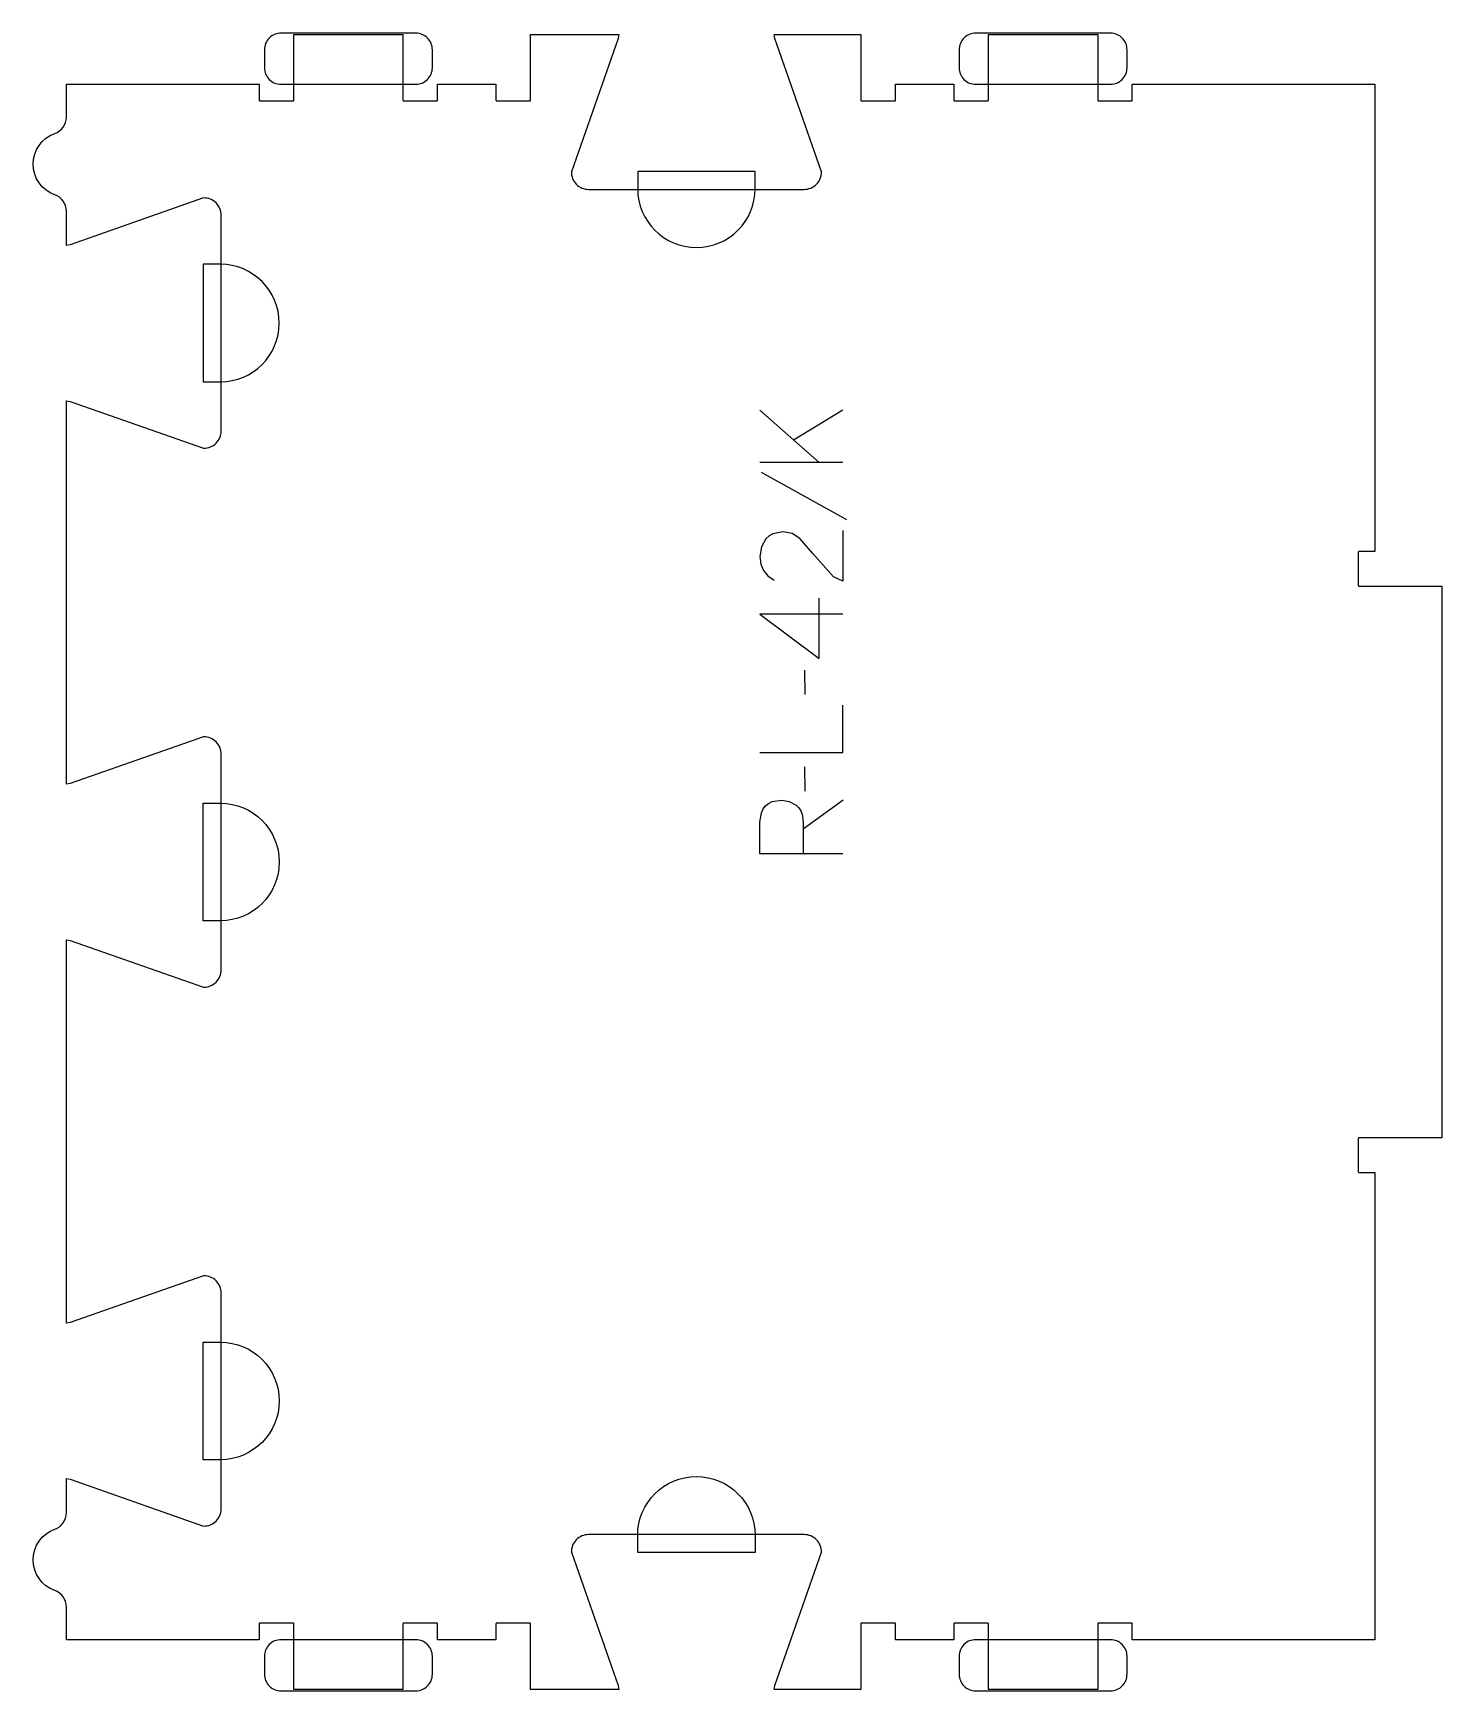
# Model space of a CAD drawing. Header units: millimetres. Extents: x -263 to 247, y -300 to 300.
import ezdxf

# ---------------------------------------------------------------- set-up
doc = ezdxf.new("R2010")
doc.units = ezdxf.units.MM
for name, color, linetype, true_color in [('1_ANYTOOL_1MMDEEP_LABELS_S', 2, 'Continuous', 0xffff00), ('4_ANYTOOL_CUTTHROUGH_OUTSI', 5, 'Continuous', 0x0000ff), ('5_ANYTOOL_HALF_MILL_9MM_IN', 3, 'Continuous', 0x00ff00)]:
    doc.layers.add(name, color=color, linetype=linetype, true_color=true_color)

msp = doc.modelspace()

# ---------------------------------------------------------------- linework, layer by layer
at = {"layer": '1_ANYTOOL_1MMDEEP_LABELS_S'}
for p, q in [((21.36, 144.47), (-0.03, 163.41)), ((29.97, 163.41), (12.15, 152.61)), ((29.97, 144.47), (-0.03, 144.47)), ((0.45, 141.04), (31.22, 123.86)), ((21.32, 73.63), (21.32, 95.4)), ((16.09, 69.34), (16.17, 60.56)), ((16.09, 34.46), (16.17, 25.67)), ((15.53, 12), (30.02, 22.46))]:
    msp.add_line(p, q, dxfattribs=at)
for points in [[(29.93, 119.83), (29.89, 101.53), (26.51, 103.09), (19.05, 111.56), (14.33, 117), (11.56, 118.77), (8.2, 119.36), (4.66, 118.73), (3.24, 117.93), (2.07, 116.83), (0.5, 113.97), (-0.03, 110.44), (0.29, 107.69), (1.25, 105.36), (2.84, 103.45), (5.07, 101.96)], [(29.97, 89.61), (-0.07, 89.66), (21.32, 73.63)], [(-0.03, 39.6), (29.97, 39.6), (29.97, 56.7)], [(29.97, 3), (-0.03, 3), (-0.03, 14.36), (0.46, 17.84), (1.08, 19.21), (1.93, 20.34), (3.04, 21.21), (4.39, 21.83), (7.82, 22.33), (10.53, 21.88), (13, 20.53), (14.04, 19.57), (14.79, 18.46), (15.26, 17.19), (15.45, 15.77), (15.53, 14.01), (15.53, 12), (15.53, 3.04)]]:
    msp.add_lwpolyline(points, dxfattribs=at)
at = {"layer": '4_ANYTOOL_CUTTHROUGH_OUTSI'}
msp.add_lwpolyline([(-250.91, 166.79), (-249.52, 166.56), (-201.25, 149.66, 0.419618), (-194.91, 155.9), (-194.91, 233.9, 0.419618), (-201.25, 240.14), (-249.53, 223.24), (-250.91, 223.01), (-250.91, 235.4, 0.317837), (-255.08, 241.3, -0.707107), (-255.08, 263.45, 0.317837), (-250.91, 269.35), (-250.91, 281.25), (-181.16, 281.25), (-181.16, 275.5, 0.414214), (-180.91, 275.25), (-168.91, 275.25, 0.414214), (-168.66, 275.5), (-168.66, 299.25), (-129.16, 299.25), (-129.16, 275.5, 0.414214), (-128.91, 275.25), (-116.91, 275.25, 0.414214), (-116.66, 275.5), (-116.66, 281.25), (-95.52, 281.25), (-95.52, 275.5, 0.414214), (-95.27, 275.25), (-83.27, 275.25, 0.414214), (-83.02, 275.5), (-83.02, 299.25), (-51.13, 299.25), (-51.36, 297.86), (-68.26, 249.58, 0.419618), (-62.02, 243.25), (15.98, 243.25, 0.419618), (22.21, 249.58), (5.31, 297.87), (5.08, 299.25), (36.48, 299.25), (36.48, 275.5, 0.414214), (36.73, 275.25), (48.73, 275.25, 0.414214), (48.98, 275.5), (48.98, 281.25), (70.11, 281.25), (70.11, 275.5, 0.414223), (70.36, 275.25), (82.36, 275.25, 0.414202), (82.61, 275.5), (82.61, 299.25), (122.11, 299.25), (122.11, 275.5, 0.414214), (122.36, 275.25), (134.36, 275.25, 0.414214), (134.61, 275.5), (134.61, 281.25), (222.36, 281.25), (222.36, 112.25), (216.61, 112.25, 0.414214), (216.36, 112), (216.36, 100, 0.414214), (216.61, 99.75), (246.59, 99.75), (246.59, -99.75), (216.61, -99.75, 0.414214), (216.36, -100), (216.36, -112, 0.414214), (216.61, -112.25), (222.36, -112.25), (222.36, -281.25), (134.61, -281.25), (134.61, -275.5, 0.414214), (134.36, -275.25), (122.36, -275.25, 0.414214), (122.11, -275.5), (122.11, -299.25), (82.61, -299.25), (82.61, -275.5, 0.414202), (82.36, -275.25), (70.36, -275.25, 0.414223), (70.11, -275.5), (70.11, -281.25), (48.98, -281.25), (48.98, -275.5, 0.414214), (48.73, -275.25), (36.73, -275.25, 0.414214), (36.48, -275.5), (36.48, -299.25), (5.08, -299.25), (5.32, -297.86), (22.21, -249.58, 0.419618), (15.98, -243.25), (-62.02, -243.25, 0.419618), (-68.26, -249.58), (-51.36, -297.87), (-51.13, -299.25), (-83.02, -299.25), (-83.02, -275.5, 0.414214), (-83.27, -275.25), (-95.27, -275.25, 0.414214), (-95.52, -275.5), (-95.52, -281.25), (-116.66, -281.25), (-116.66, -275.5, 0.414214), (-116.91, -275.25), (-128.91, -275.25, 0.414214), (-129.16, -275.5), (-129.16, -299.25), (-168.66, -299.25), (-168.66, -275.5, 0.414214), (-168.91, -275.25), (-180.91, -275.25, 0.414214), (-181.16, -275.5), (-181.16, -281.25), (-250.91, -281.25), (-250.91, -269.35, 0.317837), (-255.08, -263.45, -0.707107), (-255.08, -241.3, 0.317837), (-250.91, -235.4), (-250.91, -223.01), (-249.52, -223.24), (-201.25, -240.14, 0.419618), (-194.91, -233.9), (-194.91, -155.9, 0.419618), (-201.25, -149.66), (-249.53, -166.56), (-250.91, -166.79), (-250.91, -28.11), (-249.52, -28.34), (-201.25, -45.24, 0.419618), (-194.91, -39), (-194.91, 39, 0.419618), (-201.25, 45.24), (-249.53, 28.34), (-250.91, 28.11)], format="xyb", close=True, dxfattribs=at)
at = {"layer": '5_ANYTOOL_HALF_MILL_9MM_IN'}
for points in [[(-173.28, 299.75, 0.414214), (-179.28, 293.75), (-179.28, 287.25, 0.414214), (-173.28, 281.25), (-124.53, 281.25, 0.414214), (-118.53, 287.25), (-118.53, 293.75, 0.414214), (-124.53, 299.75)], [(77.98, 299.75, 0.414214), (71.98, 293.75), (71.98, 287.25, 0.414214), (77.98, 281.25), (126.73, 281.25, 0.414214), (132.73, 287.25), (132.73, 293.75, 0.414214), (126.73, 299.75)], [(-44.27, 243.5, 1), (-1.77, 243.5), (-1.77, 249.75), (-44.27, 249.75)], [(-195.16, 173.65, 1), (-195.16, 216.15), (-201.41, 216.15), (-201.41, 173.65)], [(-195.16, 21.25, -1), (-195.16, -21.25), (-201.41, -21.25), (-201.41, 21.25)], [(-195.16, -173.65, -1), (-195.16, -216.15), (-201.41, -216.15), (-201.41, -173.65)], [(-44.27, -243.5, -1), (-1.77, -243.5), (-1.77, -249.75), (-44.27, -249.75)], [(-173.28, -281.25, 0.414214), (-179.28, -287.25), (-179.28, -293.75, 0.414214), (-173.28, -299.75), (-124.53, -299.75, 0.414214), (-118.53, -293.75), (-118.53, -287.25, 0.414214), (-124.53, -281.25)], [(77.98, -281.25, 0.414214), (71.98, -287.25), (71.98, -293.75, 0.414214), (77.98, -299.75), (126.73, -299.75, 0.414214), (132.73, -293.75), (132.73, -287.25, 0.414214), (126.73, -281.25)]]:
    msp.add_lwpolyline(points, format="xyb", close=True, dxfattribs=at)

doc.saveas('drawing.dxf')
